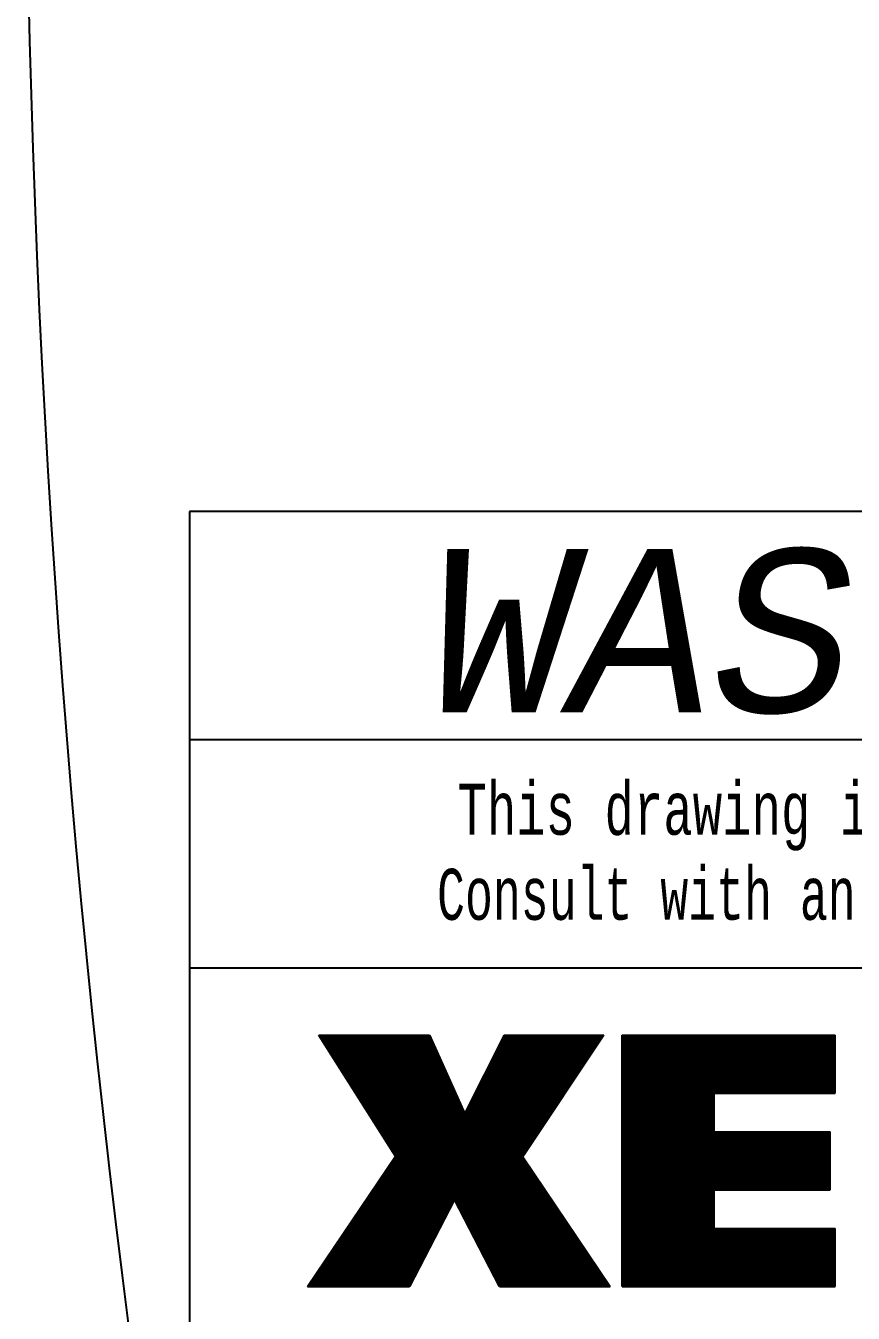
# Model space of a CAD drawing. Extents: x -13 to 356, y -85 to 125.
# Drawn here: x 13.869 to 16.907, y 3.164 to 7.893 of the extents above; entities that cross this region are included whole.
import ezdxf
from ezdxf.enums import TextEntityAlignment as Align

# ---------------------------------------------------------------- set-up
doc = ezdxf.new("R2010")
doc.units = 0
doc.header["$MEASUREMENT"] = 0
doc.layers.add('1', color=7, linetype='Continuous')
doc.layers.add('2', color=7, linetype='Continuous')
doc.styles.get("Standard").update_dxf_attribs({"font": 'monotxt.shx'})

# ---------------------------------------------------------------- blocks, each defined once
blk = doc.blocks.new('*X11')
at = {"layer": '1', "color": 1, "linetype": 'Continuous'}
for p, q in [((-0.6337, -0.0001), (-0.1055, 0.528)), ((-0.6321, 0.0043), (-0.1084, 0.528)), ((-0.6308, -0.0001), (-0.1027, 0.528)), ((-0.628, -0.0001), (-0.0999, 0.528)), ((-0.6263, 0.013), (-0.1112, 0.528)), ((-0.6252, -0.0001), (-0.097, 0.528)), ((-0.6223, -0.0001), (-0.0942, 0.528)), ((-0.6204, 0.0217), (-0.114, 0.528)), ((-0.6195, -0.0001), (-0.0914, 0.528)), ((-0.6167, -0.0001), (-0.0886, 0.528)), ((-0.6145, 0.0304), (-0.1168, 0.528)), ((-0.6139, -0.0001), (-0.0857, 0.528)), ((-0.611, -0.0001), (-0.0829, 0.528)), ((-0.6103, 0.5267), (-0.609, 0.528)), ((-0.6093, 0.5249), (-0.6062, 0.528)), ((-0.6086, 0.0391), (-0.1197, 0.528)), ((-0.6082, -0.0001), (-0.0801, 0.528)), ((-0.6082, 0.5232), (-0.6033, 0.528)), ((-0.6071, 0.5215), (-0.6005, 0.528)), ((-0.606, 0.5198), (-0.5977, 0.528)), ((-0.6054, -0.0001), (-0.0772, 0.528)), ((-0.6049, 0.518), (-0.5948, 0.528)), ((-0.6038, 0.5163), (-0.592, 0.528)), ((-0.6028, 0.0478), (-0.1225, 0.528)), ((-0.6027, 0.5146), (-0.5892, 0.528)), ((-0.6025, -0.0001), (-0.0744, 0.528)), ((-0.6016, 0.5128), (-0.5864, 0.528)), ((-0.6005, 0.5111), (-0.5835, 0.528)), ((-0.5997, -0.0001), (-0.0716, 0.528)), ((-0.5994, 0.5094), (-0.5807, 0.528)), ((-0.5983, 0.5076), (-0.5779, 0.528)), ((-0.5972, 0.5059), (-0.575, 0.528)), ((-0.5969, -0.0001), (-0.0688, 0.528)), ((-0.5969, 0.0565), (-0.1253, 0.528)), ((-0.5961, 0.5042), (-0.5722, 0.528)), ((-0.595, 0.5025), (-0.5694, 0.528)), ((-0.5941, -0.0001), (-0.0659, 0.528)), ((-0.5939, 0.5007), (-0.5666, 0.528)), ((-0.5928, 0.499), (-0.5637, 0.528)), ((-0.5917, 0.4973), (-0.5609, 0.528)), ((-0.5912, -0.0001), (-0.0631, 0.528)), ((-0.591, 0.0652), (-0.1282, 0.528)), ((-0.5906, 0.4955), (-0.5581, 0.528)), ((-0.5895, 0.4938), (-0.5552, 0.528)), ((-0.5884, -0.0001), (-0.0603, 0.528)), ((-0.5884, 0.4921), (-0.5524, 0.528)), ((-0.5873, 0.4903), (-0.5496, 0.528)), ((-0.5862, 0.4886), (-0.5468, 0.528)), ((-0.5856, -0.0001), (-0.0574, 0.528)), ((-0.5851, 0.0739), (-0.131, 0.528)), ((-0.5851, 0.4869), (-0.5439, 0.528)), ((-0.584, 0.4851), (-0.5411, 0.528)), ((-0.5829, 0.4834), (-0.5383, 0.528)), ((-0.5827, -0.0001), (-0.0546, 0.528)), ((-0.5818, 0.4817), (-0.5354, 0.528)), ((-0.5807, 0.48), (-0.5326, 0.528)), ((-0.5799, -0.0001), (-0.0518, 0.528)), ((-0.5796, 0.4782), (-0.5298, 0.528)), ((-0.5793, 0.0826), (-0.1338, 0.528)), ((-0.5785, 0.4765), (-0.527, 0.528)), ((-0.5774, 0.4748), (-0.5241, 0.528)), ((-0.5771, -0.0001), (-0.049, 0.528)), ((-0.5763, 0.473), (-0.5213, 0.528)), ((-0.5752, 0.4713), (-0.5185, 0.528)), ((-0.5743, -0.0001), (-0.0461, 0.528)), ((-0.5741, 0.4696), (-0.5156, 0.528)), ((-0.5734, 0.0913), (-0.1366, 0.528)), ((-0.573, 0.4678), (-0.5128, 0.528)), ((-0.5719, 0.4661), (-0.51, 0.528)), ((-0.5714, -0.0001), (-0.0433, 0.528)), ((-0.5708, 0.4644), (-0.5072, 0.528)), ((-0.5697, 0.4627), (-0.5043, 0.528)), ((-0.5686, -0.0001), (-0.0405, 0.528)), ((-0.5686, 0.4609), (-0.5015, 0.528)), ((-0.5675, 0.4592), (-0.4987, 0.528)), ((-0.5664, 0.4575), (-0.4958, 0.528)), ((-0.5658, -0.0001), (-0.0376, 0.528)), ((-0.5653, 0.4557), (-0.493, 0.528)), ((-0.5642, 0.454), (-0.4902, 0.528)), ((-0.5631, 0.4523), (-0.4874, 0.528)), ((-0.5629, -0.0001), (-0.0348, 0.528)), ((-0.562, 0.4505), (-0.4845, 0.528)), ((-0.5609, 0.4488), (-0.4817, 0.528)), ((-0.5601, -0.0001), (-0.032, 0.528)), ((-0.5598, 0.4471), (-0.4789, 0.528)), ((-0.5587, 0.4453), (-0.4761, 0.528)), ((-0.5576, 0.4436), (-0.4732, 0.528)), ((-0.5573, -0.0001), (-0.0292, 0.528)), ((-0.5565, 0.4419), (-0.4704, 0.528)), ((-0.5554, 0.4402), (-0.4676, 0.528)), ((-0.5545, -0.0001), (-0.0263, 0.528)), ((-0.5544, 0.4384), (-0.4647, 0.528)), ((-0.5533, 0.4367), (-0.4619, 0.528)), ((-0.5522, 0.435), (-0.4591, 0.528)), ((-0.5516, -0.0001), (-0.0235, 0.528)), ((-0.5511, 0.4332), (-0.4563, 0.528)), ((-0.55, 0.4315), (-0.4534, 0.528)), ((-0.5489, 0.4298), (-0.4506, 0.528)), ((-0.5488, -0.0001), (-0.0207, 0.528)), ((-0.5478, 0.428), (-0.4478, 0.528)), ((-0.5467, 0.4263), (-0.4449, 0.528)), ((-0.546, -0.0001), (-0.0178, 0.528)), ((-0.5456, 0.4246), (-0.4421, 0.528)), ((-0.5445, 0.4229), (-0.4393, 0.528)), ((-0.5434, 0.4211), (-0.4365, 0.528)), ((-0.5431, -0.0001), (-0.015, 0.528)), ((-0.5423, 0.4194), (-0.4336, 0.528)), ((-0.5412, 0.4177), (-0.4308, 0.528)), ((-0.5403, -0.0001), (-0.0158, 0.5244)), ((-0.5401, 0.4159), (-0.428, 0.528)), ((-0.539, 0.4142), (-0.4251, 0.528)), ((-0.5379, 0.4125), (-0.4223, 0.528)), ((-0.5375, -0.0001), (-0.0214, 0.516)), ((-0.5368, 0.4107), (-0.4195, 0.528)), ((-0.5357, 0.409), (-0.4167, 0.528)), ((-0.5346, 0.4073), (-0.4138, 0.528)), ((-0.5335, 0.4055), (-0.411, 0.528)), ((-0.5324, 0.4038), (-0.4082, 0.528)), ((-0.5313, 0.4021), (-0.4053, 0.528)), ((-0.5302, 0.4004), (-0.4025, 0.528)), ((-0.5291, 0.3986), (-0.3997, 0.528)), ((-0.528, 0.3969), (-0.3969, 0.528)), ((-0.5269, 0.3952), (-0.394, 0.528)), ((-0.5258, 0.3934), (-0.3912, 0.528)), ((-0.5247, 0.3917), (-0.3884, 0.528)), ((-0.5236, 0.39), (-0.3855, 0.528)), ((-0.5225, 0.3882), (-0.3827, 0.528)), ((-0.5214, 0.3865), (-0.3799, 0.528)), ((-0.5203, 0.3848), (-0.3784, 0.5267)), ((-0.5192, 0.3831), (-0.3775, 0.5247)), ((-0.5181, 0.3813), (-0.3766, 0.5228)), ((-0.517, 0.3796), (-0.3758, 0.5208)), ((-0.5159, 0.3779), (-0.3749, 0.5189)), ((-0.5148, 0.3761), (-0.374, 0.5169)), ((-0.5137, 0.3744), (-0.3732, 0.515)), ((-0.3049, 0.3626), (-0.1395, 0.528)), ((-0.302, 0.3683), (-0.1423, 0.528)), ((-0.2991, 0.374), (-0.1451, 0.528)), ((-0.2963, 0.3797), (-0.148, 0.528)), ((-0.2934, 0.3854), (-0.1508, 0.528)), ((-0.2906, 0.3911), (-0.1536, 0.528)), ((-0.2877, 0.3968), (-0.1564, 0.528)), ((-0.2849, 0.4024), (-0.1593, 0.528)), ((-0.282, 0.4081), (-0.1621, 0.528)), ((-0.2791, 0.4138), (-0.1649, 0.528)), ((-0.2763, 0.4195), (-0.1678, 0.528)), ((-0.2734, 0.4252), (-0.1706, 0.528)), ((-0.2706, 0.4309), (-0.1734, 0.528)), ((-0.2677, 0.4366), (-0.1762, 0.528)), ((-0.2649, 0.4422), (-0.1791, 0.528)), ((-0.262, 0.4479), (-0.1819, 0.528)), ((-0.2592, 0.4536), (-0.1847, 0.528)), ((-0.2563, 0.4593), (-0.1876, 0.528)), ((-0.2534, 0.465), (-0.1904, 0.528)), ((-0.2506, 0.4707), (-0.1932, 0.528)), ((-0.2477, 0.4764), (-0.196, 0.528)), ((-0.2449, 0.482), (-0.1989, 0.528)), ((-0.242, 0.4877), (-0.2017, 0.528)), ((-0.2392, 0.4934), (-0.2045, 0.528)), ((-0.2363, 0.4991), (-0.2074, 0.528)), ((-0.2334, 0.5048), (-0.2102, 0.528)), ((-0.2306, 0.5105), (-0.213, 0.528)), ((-0.2277, 0.5162), (-0.2158, 0.528)), ((-0.2249, 0.5218), (-0.2187, 0.528)), ((-0.222, 0.5275), (-0.2215, 0.528)), ((-0.5347, -0.0001), (-0.0269, 0.5076)), ((-0.5318, -0.0001), (-0.0325, 0.4992)), ((-0.529, -0.0001), (-0.0381, 0.4908)), ((-0.5126, 0.3727), (-0.3723, 0.513)), ((-0.5115, 0.3709), (-0.3714, 0.5111)), ((-0.5104, 0.3692), (-0.3705, 0.5091)), ((-0.5093, 0.3675), (-0.3697, 0.5072)), ((-0.5082, 0.3657), (-0.3688, 0.5052)), ((-0.5071, 0.364), (-0.3679, 0.5033)), ((-0.506, 0.3623), (-0.367, 0.5013)), ((-0.5049, 0.3606), (-0.3662, 0.4993)), ((-0.5038, 0.3588), (-0.3653, 0.4974)), ((-0.5027, 0.3571), (-0.3644, 0.4954)), ((-0.5016, 0.3554), (-0.3635, 0.4935)), ((-0.5006, 0.3536), (-0.3627, 0.4915)), ((-0.4995, 0.3519), (-0.3618, 0.4896)), ((-0.4984, 0.3502), (-0.3609, 0.4876)), ((-0.5262, -0.0001), (-0.0436, 0.4824)), ((-0.5233, -0.0001), (-0.0492, 0.474)), ((-0.5205, -0.0001), (-0.0548, 0.4657)), ((-0.4973, 0.3484), (-0.36, 0.4857)), ((-0.4962, 0.3467), (-0.3592, 0.4837)), ((-0.4951, 0.345), (-0.3583, 0.4818)), ((-0.494, 0.3433), (-0.3574, 0.4798)), ((-0.4929, 0.3415), (-0.3565, 0.4779)), ((-0.4918, 0.3398), (-0.3557, 0.4759)), ((-0.4907, 0.3381), (-0.3548, 0.4739)), ((-0.4896, 0.3363), (-0.3539, 0.472)), ((-0.4885, 0.3346), (-0.353, 0.47)), ((-0.4874, 0.3329), (-0.3522, 0.4681)), ((-0.4863, 0.3311), (-0.3513, 0.4661)), ((-0.4852, 0.3294), (-0.3504, 0.4642)), ((-0.4841, 0.3277), (-0.3495, 0.4622)), ((-0.483, 0.3259), (-0.3487, 0.4603)), ((-0.5177, -0.0001), (-0.0603, 0.4573)), ((-0.5149, -0.0001), (-0.0659, 0.4489)), ((-0.512, -0.0001), (-0.0715, 0.4405)), ((-0.4819, 0.3242), (-0.3478, 0.4583)), ((-0.4808, 0.3225), (-0.3469, 0.4564)), ((-0.4797, 0.3208), (-0.346, 0.4544)), ((-0.4786, 0.319), (-0.3452, 0.4525)), ((-0.4775, 0.3173), (-0.3443, 0.4505)), ((-0.4764, 0.3156), (-0.3434, 0.4485)), ((-0.4753, 0.3138), (-0.3425, 0.4466)), ((-0.4742, 0.3121), (-0.3417, 0.4446)), ((-0.4731, 0.3104), (-0.3408, 0.4427)), ((-0.472, 0.3086), (-0.3399, 0.4407)), ((-0.4709, 0.3069), (-0.339, 0.4388)), ((-0.4698, 0.3052), (-0.3382, 0.4368)), ((-0.4687, 0.3035), (-0.3373, 0.4349)), ((-0.4676, 0.3017), (-0.3364, 0.4329)), ((-0.4665, 0.3), (-0.3355, 0.431)), ((-0.4654, 0.2983), (-0.3347, 0.429)), ((-0.4643, 0.2965), (-0.3338, 0.4271)), ((-0.4632, 0.2948), (-0.3329, 0.4251)), ((-0.4621, 0.2931), (-0.332, 0.4232)), ((-0.461, 0.2913), (-0.3312, 0.4212)), ((-0.4599, 0.2896), (-0.3303, 0.4192)), ((-0.4588, 0.2879), (-0.3294, 0.4173)), ((-0.4577, 0.2861), (-0.3285, 0.4153)), ((-0.4566, 0.2844), (-0.3277, 0.4134)), ((-0.4555, 0.2827), (-0.3268, 0.4114)), ((-0.4544, 0.281), (-0.3259, 0.4095)), ((-0.4533, 0.2792), (-0.325, 0.4075)), ((-0.4522, 0.2775), (-0.3242, 0.4056)), ((-0.3266, 0.1825), (-0.077, 0.4321)), ((-0.3256, 0.1807), (-0.0826, 0.4237)), ((-0.3247, 0.1788), (-0.0882, 0.4153)), ((-0.3237, 0.1769), (-0.0937, 0.4069)), ((-0.5146, 0.1783), (-0.3128, 0.3802)), ((-0.5088, 0.187), (-0.3137, 0.3821)), ((-0.5029, 0.1957), (-0.3145, 0.3841)), ((-0.497, 0.2044), (-0.3154, 0.386)), ((-0.4911, 0.2131), (-0.3163, 0.388)), ((-0.4853, 0.2218), (-0.3172, 0.3899)), ((-0.4794, 0.2305), (-0.318, 0.3919)), ((-0.4735, 0.2392), (-0.3189, 0.3938)), ((-0.4677, 0.2479), (-0.3198, 0.3958)), ((-0.4618, 0.2566), (-0.3207, 0.3978)), ((-0.4559, 0.2653), (-0.3215, 0.3997)), ((-0.4511, 0.2758), (-0.3233, 0.4036)), ((-0.45, 0.274), (-0.3224, 0.4017)), ((-0.3227, 0.1751), (-0.0993, 0.3985)), ((-0.3218, 0.1732), (-0.1049, 0.3901)), ((-0.3208, 0.1713), (-0.1104, 0.3817)), ((-0.5675, 0.1), (-0.3049, 0.3626)), ((-0.5616, 0.1087), (-0.3058, 0.3645)), ((-0.5558, 0.1174), (-0.3067, 0.3665)), ((-0.5499, 0.1261), (-0.3075, 0.3684)), ((-0.544, 0.1348), (-0.3084, 0.3704)), ((-0.5381, 0.1435), (-0.3093, 0.3724)), ((-0.5323, 0.1522), (-0.3102, 0.3743)), ((-0.5264, 0.1609), (-0.311, 0.3763)), ((-0.5205, 0.1696), (-0.3119, 0.3782)), ((-0.3198, 0.1695), (-0.116, 0.3733)), ((-0.3189, 0.1676), (-0.1216, 0.3649)), ((-0.3179, 0.1658), (-0.1271, 0.3565)), ((-0.3169, 0.1639), (-0.1327, 0.3481)), ((-0.316, 0.162), (-0.1383, 0.3397)), ((-0.315, 0.1602), (-0.1438, 0.3313)), ((-0.314, 0.1583), (-0.1494, 0.323)), ((-0.3131, 0.1564), (-0.155, 0.3146)), ((-0.3121, 0.1546), (-0.1605, 0.3062)), ((-0.3111, 0.1527), (-0.1661, 0.2978)), ((-0.3102, 0.1509), (-0.1717, 0.2894)), ((-0.3092, 0.149), (-0.1772, 0.281)), ((-0.3082, 0.1471), (-0.1828, 0.2726)), ((-0.3073, 0.1453), (-0.1819, 0.2707)), ((-0.3063, 0.1434), (-0.1808, 0.269)), ((-0.3053, 0.1415), (-0.1796, 0.2673)), ((-0.3044, 0.1397), (-0.1785, 0.2656)), ((-0.3034, 0.1378), (-0.1773, 0.2639)), ((-0.3024, 0.136), (-0.1762, 0.2622)), ((-0.3015, 0.1341), (-0.1751, 0.2605)), ((-0.3005, 0.1322), (-0.1739, 0.2588)), ((-0.2995, 0.1304), (-0.1728, 0.2571)), ((-0.2986, 0.1285), (-0.1717, 0.2554)), ((-0.2976, 0.1266), (-0.1705, 0.2537)), ((-0.2967, 0.1248), (-0.1694, 0.2521)), ((-0.2957, 0.1229), (-0.1682, 0.2504)), ((-0.2947, 0.1211), (-0.1671, 0.2487)), ((-0.2938, 0.1192), (-0.166, 0.247)), ((-0.2928, 0.1173), (-0.1648, 0.2453)), ((-0.2918, 0.1155), (-0.1637, 0.2436)), ((-0.2909, 0.1136), (-0.1626, 0.2419)), ((-0.2899, 0.1117), (-0.1614, 0.2402)), ((-0.2889, 0.1099), (-0.1603, 0.2385)), ((-0.288, 0.108), (-0.1591, 0.2368)), ((-0.287, 0.1062), (-0.158, 0.2351)), ((-0.286, 0.1043), (-0.1569, 0.2335)), ((-0.2851, 0.1024), (-0.1557, 0.2318)), ((-0.2841, 0.1006), (-0.1546, 0.2301)), ((-0.2831, 0.0987), (-0.1535, 0.2284)), ((-0.2822, 0.0969), (-0.1523, 0.2267)), ((-0.2812, 0.095), (-0.1512, 0.225)), ((-0.2802, 0.0931), (-0.15, 0.2233)), ((-0.2793, 0.0913), (-0.1489, 0.2216)), ((-0.2783, 0.0894), (-0.1478, 0.2199)), ((-0.2773, 0.0875), (-0.1466, 0.2182)), ((-0.2764, 0.0857), (-0.1455, 0.2165)), ((-0.2754, 0.0838), (-0.1444, 0.2149)), ((-0.2744, 0.082), (-0.1432, 0.2132)), ((-0.2735, 0.0801), (-0.1421, 0.2115)), ((-0.2725, 0.0782), (-0.1409, 0.2098)), ((-0.2715, 0.0764), (-0.1398, 0.2081)), ((-0.2706, 0.0745), (-0.1387, 0.2064)), ((-0.2696, 0.0726), (-0.1375, 0.2047)), ((-0.2686, 0.0708), (-0.1364, 0.203)), ((-0.2677, 0.0689), (-0.1353, 0.2013)), ((-0.2667, 0.0671), (-0.1341, 0.1996)), ((-0.2657, 0.0652), (-0.133, 0.1979)), ((-0.2648, 0.0633), (-0.1318, 0.1962)), ((-0.2638, 0.0615), (-0.1307, 0.1946)), ((-0.2628, 0.0596), (-0.1296, 0.1929)), ((-0.2619, 0.0577), (-0.1284, 0.1912)), ((-0.2609, 0.0559), (-0.1273, 0.1895)), ((-0.5092, -0.0001), (-0.3271, 0.182)), ((-0.5064, -0.0001), (-0.3301, 0.1762)), ((-0.5035, -0.0001), (-0.3331, 0.1704)), ((-0.5007, -0.0001), (-0.3361, 0.1646)), ((-0.2599, 0.054), (-0.1262, 0.1878)), ((-0.259, 0.0522), (-0.125, 0.1861)), ((-0.258, 0.0503), (-0.1239, 0.1844)), ((-0.257, 0.0484), (-0.1227, 0.1827)), ((-0.2561, 0.0466), (-0.1216, 0.181)), ((-0.2551, 0.0447), (-0.1205, 0.1793)), ((-0.2541, 0.0428), (-0.1193, 0.1776)), ((-0.2532, 0.041), (-0.1182, 0.176)), ((-0.2522, 0.0391), (-0.1171, 0.1743)), ((-0.2512, 0.0373), (-0.1159, 0.1726)), ((-0.2503, 0.0354), (-0.1148, 0.1709)), ((-0.2493, 0.0335), (-0.1137, 0.1692)), ((-0.2483, 0.0317), (-0.1125, 0.1675)), ((-0.2474, 0.0298), (-0.1114, 0.1658)), ((-0.2464, 0.0279), (-0.1102, 0.1641)), ((-0.2454, 0.0261), (-0.1091, 0.1624)), ((-0.4979, -0.0001), (-0.339, 0.1588)), ((-0.4951, -0.0001), (-0.342, 0.153)), ((-0.4922, -0.0001), (-0.345, 0.1471)), ((-0.4894, -0.0001), (-0.348, 0.1413)), ((-0.4866, -0.0001), (-0.3509, 0.1355)), ((-0.2445, 0.0242), (-0.108, 0.1607)), ((-0.2435, 0.0224), (-0.1068, 0.159)), ((-0.2425, 0.0205), (-0.1057, 0.1574)), ((-0.2416, 0.0186), (-0.1046, 0.1557)), ((-0.2406, 0.0168), (-0.1034, 0.154)), ((-0.2396, 0.0149), (-0.1023, 0.1523)), ((-0.2387, 0.013), (-0.1011, 0.1506)), ((-0.2377, 0.0112), (-0.1, 0.1489)), ((-0.2368, 0.0093), (-0.0989, 0.1472)), ((-0.2358, 0.0075), (-0.0977, 0.1455)), ((-0.2348, 0.0056), (-0.0966, 0.1438)), ((-0.2339, 0.0037), (-0.0955, 0.1421)), ((-0.2329, 0.0019), (-0.0943, 0.1404)), ((-0.2319, 0), (-0.0932, 0.1388)), ((-0.2292, -0.0001), (-0.092, 0.1371)), ((-0.2264, -0.0001), (-0.0909, 0.1354)), ((-0.4837, -0.0001), (-0.3539, 0.1297)), ((-0.4809, -0.0001), (-0.3569, 0.1239)), ((-0.4781, -0.0001), (-0.3599, 0.1181)), ((-0.4753, -0.0001), (-0.3628, 0.1123)), ((-0.2235, -0.0001), (-0.0898, 0.1337)), ((-0.2207, -0.0001), (-0.0886, 0.132)), ((-0.2179, -0.0001), (-0.0875, 0.1303)), ((-0.215, -0.0001), (-0.0864, 0.1286)), ((-0.2122, -0.0001), (-0.0852, 0.1269)), ((-0.2094, -0.0001), (-0.0841, 0.1252)), ((-0.2066, -0.0001), (-0.0829, 0.1235)), ((-0.2037, -0.0001), (-0.0818, 0.1218)), ((-0.2009, -0.0001), (-0.0807, 0.1202)), ((-0.1981, -0.0001), (-0.0795, 0.1185)), ((-0.1952, -0.0001), (-0.0784, 0.1168)), ((-0.1924, -0.0001), (-0.0773, 0.1151)), ((-0.1896, -0.0001), (-0.0761, 0.1134)), ((-0.1868, -0.0001), (-0.075, 0.1117)), ((-0.1839, -0.0001), (-0.0738, 0.11)), ((-0.1811, -0.0001), (-0.0727, 0.1083)), ((-0.4724, -0.0001), (-0.3658, 0.1065)), ((-0.4696, -0.0001), (-0.3688, 0.1007)), ((-0.4668, -0.0001), (-0.3718, 0.0949)), ((-0.4639, -0.0001), (-0.3748, 0.0891)), ((-0.4611, -0.0001), (-0.3777, 0.0833)), ((-0.1783, -0.0001), (-0.0716, 0.1066)), ((-0.1754, -0.0001), (-0.0704, 0.1049)), ((-0.1726, -0.0001), (-0.0693, 0.1032)), ((-0.1698, -0.0001), (-0.0682, 0.1015)), ((-0.167, -0.0001), (-0.067, 0.0999)), ((-0.1641, -0.0001), (-0.0659, 0.0982)), ((-0.1613, -0.0001), (-0.0647, 0.0965)), ((-0.1585, -0.0001), (-0.0636, 0.0948)), ((-0.1556, -0.0001), (-0.0625, 0.0931)), ((-0.1528, -0.0001), (-0.0613, 0.0914)), ((-0.15, -0.0001), (-0.0602, 0.0897)), ((-0.1472, -0.0001), (-0.0591, 0.088)), ((-0.1443, -0.0001), (-0.0579, 0.0863)), ((-0.1415, -0.0001), (-0.0568, 0.0846)), ((-0.1387, -0.0001), (-0.0556, 0.0829)), ((-0.1358, -0.0001), (-0.0545, 0.0813)), ((-0.4583, -0.0001), (-0.3807, 0.0775)), ((-0.4555, -0.0001), (-0.3837, 0.0717)), ((-0.4526, -0.0001), (-0.3867, 0.0659)), ((-0.4498, -0.0001), (-0.3896, 0.0601)), ((-0.447, -0.0001), (-0.3926, 0.0543)), ((-0.133, -0.0001), (-0.0534, 0.0796)), ((-0.1302, -0.0001), (-0.0522, 0.0779)), ((-0.1274, -0.0001), (-0.0511, 0.0762)), ((-0.1245, -0.0001), (-0.05, 0.0745)), ((-0.1217, -0.0001), (-0.0488, 0.0728)), ((-0.1189, -0.0001), (-0.0477, 0.0711)), ((-0.116, -0.0001), (-0.0465, 0.0694)), ((-0.1132, -0.0001), (-0.0454, 0.0677)), ((-0.1104, -0.0001), (-0.0443, 0.066)), ((-0.1076, -0.0001), (-0.0431, 0.0643)), ((-0.1047, -0.0001), (-0.042, 0.0627)), ((-0.1019, -0.0001), (-0.0409, 0.061)), ((-0.0991, -0.0001), (-0.0397, 0.0593)), ((-0.0963, -0.0001), (-0.0386, 0.0576)), ((-0.0934, -0.0001), (-0.0374, 0.0559)), ((-0.0906, -0.0001), (-0.0363, 0.0542)), ((-0.4441, -0.0001), (-0.3956, 0.0485)), ((-0.4413, -0.0001), (-0.3986, 0.0427)), ((-0.4385, -0.0001), (-0.4015, 0.0369)), ((-0.4357, -0.0001), (-0.4045, 0.0311)), ((-0.0878, -0.0001), (-0.0352, 0.0525)), ((-0.0849, -0.0001), (-0.034, 0.0508)), ((-0.0821, -0.0001), (-0.0329, 0.0491)), ((-0.0793, -0.0001), (-0.0318, 0.0474)), ((-0.0765, -0.0001), (-0.0306, 0.0457)), ((-0.0736, -0.0001), (-0.0295, 0.0441)), ((-0.0708, -0.0001), (-0.0283, 0.0424)), ((-0.068, -0.0001), (-0.0272, 0.0407)), ((-0.0651, -0.0001), (-0.0261, 0.039)), ((-0.0623, -0.0001), (-0.0249, 0.0373)), ((-0.0595, -0.0001), (-0.0238, 0.0356)), ((-0.0567, -0.0001), (-0.0227, 0.0339)), ((-0.0538, -0.0001), (-0.0215, 0.0322)), ((-0.051, -0.0001), (-0.0204, 0.0305)), ((-0.0482, -0.0001), (-0.0193, 0.0288)), ((-0.0453, -0.0001), (-0.0181, 0.0271)), ((-0.4328, -0.0001), (-0.4075, 0.0253)), ((-0.43, -0.0001), (-0.4105, 0.0195)), ((-0.4272, -0.0001), (-0.4134, 0.0137)), ((-0.4243, -0.0001), (-0.4164, 0.0079)), ((-0.4215, -0.0001), (-0.4194, 0.0021)), ((-0.0425, -0.0001), (-0.017, 0.0255)), ((-0.0397, -0.0001), (-0.0158, 0.0238)), ((-0.0369, -0.0001), (-0.0147, 0.0221)), ((-0.034, -0.0001), (-0.0136, 0.0204)), ((-0.0312, -0.0001), (-0.0124, 0.0187)), ((-0.0284, -0.0001), (-0.0113, 0.017)), ((-0.0255, -0.0001), (-0.0102, 0.0153)), ((-0.0227, -0.0001), (-0.009, 0.0136)), ((-0.0199, -0.0001), (-0.0079, 0.0119)), ((-0.0171, -0.0001), (-0.0067, 0.0102)), ((-0.0142, -0.0001), (-0.0056, 0.0085)), ((-0.0114, -0.0001), (-0.0045, 0.0068)), ((-0.0086, -0.0001), (-0.0033, 0.0052)), ((-0.0057, -0.0001), (-0.0022, 0.0035)), ((-0.0029, -0.0001), (-0.0011, 0.0018)), ((-0.0001, -0.0001), (0.0001, 0.0001))]:
    blk.add_line(p, q, dxfattribs=at)
blk = doc.blocks.new('*X12')
at = {"layer": '1', "color": 1, "linetype": 'Continuous'}
for p, q in [((-0.4462, 0.2128), (-0.1316, 0.5274)), ((-0.4462, 0.2157), (-0.1344, 0.5274)), ((-0.4462, 0.2185), (-0.1373, 0.5274)), ((-0.4462, 0.2213), (-0.1401, 0.5274)), ((-0.4462, 0.2242), (-0.1429, 0.5274)), ((-0.4462, 0.227), (-0.1457, 0.5274)), ((-0.4462, 0.2298), (-0.1486, 0.5274)), ((-0.4462, 0.2326), (-0.1514, 0.5274)), ((-0.4462, 0.2355), (-0.1542, 0.5274)), ((-0.4462, 0.2383), (-0.1571, 0.5274)), ((-0.4462, 0.2411), (-0.1599, 0.5274)), ((-0.4462, 0.244), (-0.1627, 0.5274)), ((-0.4462, 0.2468), (-0.1655, 0.5274)), ((-0.4462, 0.2496), (-0.1684, 0.5274)), ((-0.4462, 0.2524), (-0.1712, 0.5274)), ((-0.4462, 0.2553), (-0.174, 0.5274)), ((-0.4462, 0.2581), (-0.1769, 0.5274)), ((-0.4462, 0.2609), (-0.1797, 0.5274)), ((-0.4462, 0.2638), (-0.1825, 0.5274)), ((-0.4462, 0.2666), (-0.1853, 0.5274)), ((-0.4462, 0.2694), (-0.1882, 0.5274)), ((-0.4462, 0.2722), (-0.191, 0.5274)), ((-0.4462, 0.2751), (-0.1938, 0.5274)), ((-0.4462, 0.2779), (-0.1967, 0.5274)), ((-0.4462, 0.2807), (-0.1995, 0.5274)), ((-0.4462, 0.2836), (-0.2023, 0.5274)), ((-0.4462, 0.2864), (-0.2051, 0.5274)), ((-0.4462, 0.2892), (-0.208, 0.5274)), ((-0.4462, 0.292), (-0.2108, 0.5274)), ((-0.4462, 0.2949), (-0.2136, 0.5274)), ((-0.4462, 0.2977), (-0.2165, 0.5274)), ((-0.4462, 0.3005), (-0.2193, 0.5274)), ((-0.4462, 0.3034), (-0.2221, 0.5274)), ((-0.4462, 0.3062), (-0.2249, 0.5274)), ((-0.4462, 0.309), (-0.2278, 0.5274)), ((-0.4462, 0.3118), (-0.2306, 0.5274)), ((-0.4462, 0.3147), (-0.2334, 0.5274)), ((-0.4462, 0.3175), (-0.2362, 0.5274)), ((-0.4462, 0.3203), (-0.2391, 0.5274)), ((-0.4462, 0.3232), (-0.2419, 0.5274)), ((-0.4462, 0.326), (-0.2447, 0.5274)), ((-0.4462, 0.3288), (-0.2476, 0.5274)), ((-0.4462, 0.3316), (-0.2504, 0.5274)), ((-0.4462, 0.3345), (-0.2532, 0.5274)), ((-0.4462, 0.3373), (-0.256, 0.5274)), ((-0.4462, 0.3401), (-0.2589, 0.5274)), ((-0.4462, 0.343), (-0.2617, 0.5274)), ((-0.4462, 0.3458), (-0.2645, 0.5274)), ((-0.4462, 0.3486), (-0.2674, 0.5274)), ((-0.4462, 0.3514), (-0.2702, 0.5274)), ((-0.4462, 0.3543), (-0.273, 0.5274)), ((-0.4462, 0.3571), (-0.2758, 0.5274)), ((-0.4462, 0.3599), (-0.2787, 0.5274)), ((-0.4462, 0.3628), (-0.2815, 0.5274)), ((-0.4462, 0.3656), (-0.2843, 0.5274)), ((-0.4462, 0.3684), (-0.2872, 0.5274)), ((-0.4462, 0.3712), (-0.29, 0.5274)), ((-0.4462, 0.3741), (-0.2928, 0.5274)), ((-0.4462, 0.3769), (-0.2956, 0.5274)), ((-0.4462, 0.3797), (-0.2985, 0.5274)), ((-0.4462, 0.3826), (-0.3013, 0.5274)), ((-0.4462, 0.3854), (-0.3041, 0.5274)), ((-0.4462, 0.3882), (-0.307, 0.5274)), ((-0.4462, 0.391), (-0.3098, 0.5274)), ((-0.4462, 0.3939), (-0.3126, 0.5274)), ((-0.4462, 0.3967), (-0.3154, 0.5274)), ((-0.4462, 0.3995), (-0.3183, 0.5274)), ((-0.4462, 0.4024), (-0.3211, 0.5274)), ((-0.4462, 0.4052), (-0.3239, 0.5274)), ((-0.4462, 0.408), (-0.3268, 0.5274)), ((-0.4462, 0.4108), (-0.3296, 0.5274)), ((-0.4462, 0.4137), (-0.3324, 0.5274)), ((-0.4462, 0.4165), (-0.3352, 0.5274)), ((-0.4462, 0.4193), (-0.3381, 0.5274)), ((-0.4462, 0.4222), (-0.3409, 0.5274)), ((-0.4462, 0.425), (-0.3437, 0.5274)), ((-0.4462, 0.4278), (-0.3466, 0.5274)), ((-0.4462, 0.4306), (-0.3494, 0.5274)), ((-0.4462, 0.4335), (-0.3522, 0.5274)), ((-0.4462, 0.4363), (-0.355, 0.5274)), ((-0.4462, 0.4391), (-0.3579, 0.5274)), ((-0.4462, 0.4419), (-0.3607, 0.5274)), ((-0.4462, 0.4448), (-0.3635, 0.5274)), ((-0.4462, 0.4476), (-0.3664, 0.5274)), ((-0.4462, 0.4504), (-0.3692, 0.5274)), ((-0.4462, 0.4533), (-0.372, 0.5274)), ((-0.4462, 0.4561), (-0.3748, 0.5274)), ((-0.4462, 0.4589), (-0.3777, 0.5274)), ((-0.4462, 0.4617), (-0.3805, 0.5274)), ((-0.4462, 0.4646), (-0.3833, 0.5274)), ((-0.4462, 0.4674), (-0.3862, 0.5274)), ((-0.4462, 0.4702), (-0.389, 0.5274)), ((-0.4462, 0.4731), (-0.3918, 0.5274)), ((-0.4462, 0.4759), (-0.3946, 0.5274)), ((-0.4462, 0.4787), (-0.3975, 0.5274)), ((-0.4462, 0.4815), (-0.4003, 0.5274)), ((-0.4462, 0.4844), (-0.4031, 0.5274)), ((-0.4462, 0.4872), (-0.406, 0.5274)), ((-0.4462, 0.49), (-0.4088, 0.5274)), ((-0.4462, 0.4929), (-0.4116, 0.5274)), ((-0.4462, 0.4957), (-0.4144, 0.5274)), ((-0.4462, 0.4985), (-0.4173, 0.5274)), ((-0.4462, 0.5013), (-0.4201, 0.5274)), ((-0.4462, 0.5042), (-0.4229, 0.5274)), ((-0.4462, 0.507), (-0.4258, 0.5274)), ((-0.4462, 0.5098), (-0.4286, 0.5274)), ((-0.4462, 0.5127), (-0.4314, 0.5274)), ((-0.4462, 0.5155), (-0.4342, 0.5274)), ((-0.4462, 0.5183), (-0.4371, 0.5274)), ((-0.4462, 0.5211), (-0.4399, 0.5274)), ((-0.4462, 0.524), (-0.4427, 0.5274)), ((-0.4462, 0.5268), (-0.4456, 0.5274)), ((-0.2506, 0.4056), (-0.1288, 0.5274)), ((-0.2478, 0.4056), (-0.1259, 0.5274)), ((-0.245, 0.4056), (-0.1231, 0.5274)), ((-0.2422, 0.4056), (-0.1203, 0.5274)), ((-0.2393, 0.4056), (-0.1175, 0.5274)), ((-0.2365, 0.4056), (-0.1146, 0.5274)), ((-0.2337, 0.4056), (-0.1118, 0.5274)), ((-0.2308, 0.4056), (-0.109, 0.5274)), ((-0.228, 0.4056), (-0.1061, 0.5274)), ((-0.2252, 0.4056), (-0.1033, 0.5274)), ((-0.2224, 0.4056), (-0.1005, 0.5274)), ((-0.2195, 0.4056), (-0.0977, 0.5274)), ((-0.2167, 0.4056), (-0.0948, 0.5274)), ((-0.2139, 0.4056), (-0.092, 0.5274)), ((-0.211, 0.4056), (-0.0892, 0.5274)), ((-0.2082, 0.4056), (-0.0863, 0.5274)), ((-0.2054, 0.4056), (-0.0835, 0.5274)), ((-0.2026, 0.4056), (-0.0807, 0.5274)), ((-0.1997, 0.4056), (-0.0779, 0.5274)), ((-0.1969, 0.4056), (-0.075, 0.5274)), ((-0.1941, 0.4056), (-0.0722, 0.5274)), ((-0.1912, 0.4056), (-0.0694, 0.5274)), ((-0.1884, 0.4056), (-0.0665, 0.5274)), ((-0.1856, 0.4056), (-0.0637, 0.5274)), ((-0.1828, 0.4056), (-0.0609, 0.5274)), ((-0.1799, 0.4056), (-0.0581, 0.5274)), ((-0.1771, 0.4056), (-0.0552, 0.5274)), ((-0.1743, 0.4056), (-0.0524, 0.5274)), ((-0.1714, 0.4056), (-0.0496, 0.5274)), ((-0.1686, 0.4056), (-0.0467, 0.5274)), ((-0.1658, 0.4056), (-0.0439, 0.5274)), ((-0.163, 0.4056), (-0.0411, 0.5274)), ((-0.1601, 0.4056), (-0.0383, 0.5274)), ((-0.1573, 0.4056), (-0.0354, 0.5274)), ((-0.1545, 0.4056), (-0.0326, 0.5274)), ((-0.1516, 0.4056), (-0.0298, 0.5274)), ((-0.1488, 0.4056), (-0.0269, 0.5274)), ((-0.146, 0.4056), (-0.0241, 0.5274)), ((-0.1432, 0.4056), (-0.0213, 0.5274)), ((-0.1403, 0.4056), (-0.0185, 0.5274)), ((-0.1375, 0.4056), (-0.0156, 0.5274)), ((-0.1347, 0.4056), (-0.0128, 0.5274)), ((-0.1319, 0.4056), (-0.01, 0.5274)), ((-0.129, 0.4056), (-0.0071, 0.5274)), ((-0.1262, 0.4056), (-0.0043, 0.5274)), ((-0.1234, 0.4056), (-0.0015, 0.5274)), ((-0.1205, 0.4056), (0.0007, 0.5268)), ((-0.1177, 0.4056), (0.0007, 0.524)), ((-0.1149, 0.4056), (0.0007, 0.5211)), ((-0.1121, 0.4056), (0.0007, 0.5183)), ((-0.1092, 0.4056), (0.0007, 0.5155)), ((-0.1064, 0.4056), (0.0007, 0.5126)), ((-0.1036, 0.4056), (0.0007, 0.5098)), ((-0.1007, 0.4056), (0.0007, 0.507)), ((-0.0979, 0.4056), (0.0007, 0.5042)), ((-0.0951, 0.4056), (0.0007, 0.5013)), ((-0.0923, 0.4056), (0.0007, 0.4985)), ((-0.0894, 0.4056), (0.0007, 0.4957)), ((-0.0866, 0.4056), (0.0007, 0.4928)), ((-0.0838, 0.4056), (0.0007, 0.49)), ((-0.0809, 0.4056), (0.0007, 0.4872)), ((-0.0781, 0.4056), (0.0007, 0.4844)), ((-0.0753, 0.4056), (0.0007, 0.4815)), ((-0.0725, 0.4056), (0.0007, 0.4787)), ((-0.0696, 0.4056), (0.0007, 0.4759)), ((-0.0668, 0.4056), (0.0007, 0.473)), ((-0.064, 0.4056), (0.0007, 0.4702)), ((-0.0611, 0.4056), (0.0007, 0.4674)), ((-0.0583, 0.4056), (0.0007, 0.4646)), ((-0.0555, 0.4056), (0.0007, 0.4617)), ((-0.0527, 0.4056), (0.0007, 0.4589)), ((-0.0498, 0.4056), (0.0007, 0.4561)), ((-0.047, 0.4056), (0.0007, 0.4532)), ((-0.0442, 0.4056), (0.0007, 0.4504)), ((-0.0413, 0.4056), (0.0007, 0.4476)), ((-0.0385, 0.4056), (0.0007, 0.4448)), ((-0.0357, 0.4056), (0.0007, 0.4419)), ((-0.0329, 0.4056), (0.0007, 0.4391)), ((-0.03, 0.4056), (0.0007, 0.4363)), ((-0.0272, 0.4056), (0.0007, 0.4334)), ((-0.0244, 0.4056), (0.0007, 0.4306)), ((-0.0215, 0.4056), (0.0007, 0.4278)), ((-0.0187, 0.4056), (0.0007, 0.425)), ((-0.0159, 0.4056), (0.0007, 0.4221)), ((-0.0131, 0.4056), (0.0007, 0.4193)), ((-0.0102, 0.4056), (0.0007, 0.4165)), ((-0.0074, 0.4056), (0.0007, 0.4136)), ((-0.0046, 0.4056), (0.0007, 0.4108)), ((-0.0017, 0.4056), (0.0007, 0.408)), ((-0.4462, 0.21), (-0.2532, 0.403)), ((-0.4462, 0.2072), (-0.2532, 0.4002)), ((-0.4462, 0.2044), (-0.2532, 0.3973)), ((-0.4462, 0.2015), (-0.2532, 0.3945)), ((-0.4462, 0.1987), (-0.2532, 0.3917)), ((-0.4462, 0.1959), (-0.2532, 0.3888)), ((-0.4462, 0.193), (-0.2532, 0.386)), ((-0.4462, 0.1902), (-0.2532, 0.3832)), ((-0.4462, 0.1874), (-0.2532, 0.3804)), ((-0.4462, 0.1846), (-0.2532, 0.3775)), ((-0.4462, 0.1817), (-0.2532, 0.3747)), ((-0.4462, 0.1789), (-0.2532, 0.3719)), ((-0.4462, 0.1761), (-0.2532, 0.369)), ((-0.4462, 0.1732), (-0.2532, 0.3662)), ((-0.4462, 0.1704), (-0.2532, 0.3634)), ((-0.4462, 0.1676), (-0.2532, 0.3606)), ((-0.4462, 0.1648), (-0.2532, 0.3577)), ((-0.4462, 0.1619), (-0.2532, 0.3549)), ((-0.4462, 0.1591), (-0.2532, 0.3521)), ((-0.4462, 0.1563), (-0.2532, 0.3492)), ((-0.4462, 0.1535), (-0.2532, 0.3464)), ((-0.4462, 0.1506), (-0.2532, 0.3436)), ((-0.4462, 0.1478), (-0.2532, 0.3408)), ((-0.4462, 0.145), (-0.2532, 0.3379)), ((-0.4462, 0.1421), (-0.2532, 0.3351)), ((-0.4462, 0.1393), (-0.2532, 0.3323)), ((-0.4462, 0.1365), (-0.2532, 0.3294)), ((-0.4462, 0.1337), (-0.2532, 0.3266)), ((-0.4462, 0.012), (-0.1339, 0.3243)), ((-0.4462, 0.0149), (-0.1367, 0.3243)), ((-0.4462, 0.0177), (-0.1396, 0.3243)), ((-0.4462, 0.0205), (-0.1424, 0.3243)), ((-0.4462, 0.0233), (-0.1452, 0.3243)), ((-0.4462, 0.0262), (-0.148, 0.3243)), ((-0.4462, 0.029), (-0.1509, 0.3243)), ((-0.4462, 0.0318), (-0.1537, 0.3243)), ((-0.4462, 0.0347), (-0.1565, 0.3243)), ((-0.4462, 0.0375), (-0.1594, 0.3243)), ((-0.4462, 0.0403), (-0.1622, 0.3243)), ((-0.4462, 0.0431), (-0.165, 0.3243)), ((-0.4462, 0.046), (-0.1678, 0.3243)), ((-0.4462, 0.0488), (-0.1707, 0.3243)), ((-0.4462, 0.0516), (-0.1735, 0.3243)), ((-0.4462, 0.0545), (-0.1763, 0.3243)), ((-0.4462, 0.0573), (-0.1792, 0.3243)), ((-0.4462, 0.0601), (-0.182, 0.3243)), ((-0.4462, 0.0629), (-0.1848, 0.3243)), ((-0.4462, 0.0658), (-0.1876, 0.3243)), ((-0.4462, 0.0686), (-0.1905, 0.3243)), ((-0.4462, 0.0714), (-0.1933, 0.3243)), ((-0.4462, 0.0743), (-0.1961, 0.3243)), ((-0.4462, 0.0771), (-0.199, 0.3243)), ((-0.4462, 0.0799), (-0.2018, 0.3243)), ((-0.4462, 0.0827), (-0.2046, 0.3243)), ((-0.4462, 0.0856), (-0.2074, 0.3243)), ((-0.4462, 0.0884), (-0.2103, 0.3243)), ((-0.4462, 0.0912), (-0.2131, 0.3243)), ((-0.4462, 0.0941), (-0.2159, 0.3243)), ((-0.4462, 0.0969), (-0.2188, 0.3243)), ((-0.4462, 0.0997), (-0.2216, 0.3243)), ((-0.4462, 0.1025), (-0.2244, 0.3243)), ((-0.4462, 0.1054), (-0.2272, 0.3243)), ((-0.4462, 0.1082), (-0.2301, 0.3243)), ((-0.4462, 0.111), (-0.2329, 0.3243)), ((-0.4462, 0.1139), (-0.2357, 0.3243)), ((-0.4462, 0.1167), (-0.2386, 0.3243)), ((-0.4462, 0.1195), (-0.2414, 0.3243)), ((-0.4462, 0.1223), (-0.2442, 0.3243)), ((-0.4462, 0.1252), (-0.247, 0.3243)), ((-0.4462, 0.128), (-0.2499, 0.3243)), ((-0.4462, 0.1308), (-0.2527, 0.3243)), ((-0.253, 0.2024), (-0.1311, 0.3243)), ((-0.2501, 0.2024), (-0.1282, 0.3243)), ((-0.2473, 0.2024), (-0.1254, 0.3243)), ((-0.2445, 0.2024), (-0.1226, 0.3243)), ((-0.2416, 0.2024), (-0.1198, 0.3243)), ((-0.2388, 0.2024), (-0.1169, 0.3243)), ((-0.236, 0.2024), (-0.1141, 0.3243)), ((-0.2332, 0.2024), (-0.1113, 0.3243)), ((-0.2303, 0.2024), (-0.1084, 0.3243)), ((-0.2275, 0.2024), (-0.1056, 0.3243)), ((-0.2247, 0.2024), (-0.1028, 0.3243)), ((-0.2218, 0.2024), (-0.1, 0.3243)), ((-0.219, 0.2024), (-0.0971, 0.3243)), ((-0.2162, 0.2024), (-0.0943, 0.3243)), ((-0.2134, 0.2024), (-0.0915, 0.3243)), ((-0.2105, 0.2024), (-0.0886, 0.3243)), ((-0.2077, 0.2024), (-0.0858, 0.3243)), ((-0.2049, 0.2024), (-0.083, 0.3243)), ((-0.202, 0.2024), (-0.0802, 0.3243)), ((-0.1992, 0.2024), (-0.0773, 0.3243)), ((-0.1964, 0.2024), (-0.0745, 0.3243)), ((-0.1936, 0.2024), (-0.0717, 0.3243)), ((-0.1907, 0.2024), (-0.0689, 0.3243)), ((-0.1879, 0.2024), (-0.066, 0.3243)), ((-0.1851, 0.2024), (-0.0632, 0.3243)), ((-0.1822, 0.2024), (-0.0604, 0.3243)), ((-0.1794, 0.2024), (-0.0575, 0.3243)), ((-0.1766, 0.2024), (-0.0547, 0.3243)), ((-0.1738, 0.2024), (-0.0519, 0.3243)), ((-0.1709, 0.2024), (-0.0491, 0.3243)), ((-0.1681, 0.2024), (-0.0462, 0.3243)), ((-0.1653, 0.2024), (-0.0434, 0.3243)), ((-0.1624, 0.2024), (-0.0406, 0.3243)), ((-0.1596, 0.2024), (-0.0377, 0.3243)), ((-0.1568, 0.2024), (-0.0349, 0.3243)), ((-0.154, 0.2024), (-0.0321, 0.3243)), ((-0.1511, 0.2024), (-0.0293, 0.3243)), ((-0.1483, 0.2024), (-0.0264, 0.3243)), ((-0.1455, 0.2024), (-0.0236, 0.3243)), ((-0.1426, 0.2024), (-0.0208, 0.3243)), ((-0.1398, 0.2024), (-0.0179, 0.3243)), ((-0.137, 0.2024), (-0.0151, 0.3243)), ((-0.1342, 0.2024), (-0.0123, 0.3243)), ((-0.1313, 0.2024), (-0.0095, 0.3243)), ((-0.1285, 0.2024), (-0.0095, 0.3215)), ((-0.1257, 0.2024), (-0.0095, 0.3186)), ((-0.1228, 0.2024), (-0.0095, 0.3158)), ((-0.12, 0.2024), (-0.0095, 0.313)), ((-0.1172, 0.2024), (-0.0095, 0.3102)), ((-0.1144, 0.2024), (-0.0095, 0.3073)), ((-0.1115, 0.2024), (-0.0095, 0.3045)), ((-0.1087, 0.2024), (-0.0095, 0.3017)), ((-0.1059, 0.2024), (-0.0095, 0.2988)), ((-0.103, 0.2024), (-0.0095, 0.296)), ((-0.1002, 0.2024), (-0.0095, 0.2932)), ((-0.0974, 0.2024), (-0.0095, 0.2904)), ((-0.0946, 0.2024), (-0.0095, 0.2875)), ((-0.0917, 0.2024), (-0.0095, 0.2847)), ((-0.0889, 0.2024), (-0.0095, 0.2819)), ((-0.0861, 0.2024), (-0.0095, 0.279)), ((-0.0832, 0.2024), (-0.0095, 0.2762)), ((-0.0804, 0.2024), (-0.0095, 0.2734)), ((-0.0776, 0.2024), (-0.0095, 0.2706)), ((-0.0748, 0.2024), (-0.0095, 0.2677)), ((-0.0719, 0.2024), (-0.0095, 0.2649)), ((-0.0691, 0.2024), (-0.0095, 0.2621)), ((-0.0663, 0.2024), (-0.0095, 0.2592)), ((-0.0634, 0.2024), (-0.0095, 0.2564)), ((-0.0606, 0.2024), (-0.0095, 0.2536)), ((-0.0578, 0.2024), (-0.0095, 0.2508)), ((-0.055, 0.2024), (-0.0095, 0.2479)), ((-0.0521, 0.2024), (-0.0095, 0.2451)), ((-0.0493, 0.2024), (-0.0095, 0.2423)), ((-0.0465, 0.2024), (-0.0095, 0.2394)), ((-0.0436, 0.2024), (-0.0095, 0.2366)), ((-0.0408, 0.2024), (-0.0095, 0.2338)), ((-0.038, 0.2024), (-0.0095, 0.231)), ((-0.0352, 0.2024), (-0.0095, 0.2281)), ((-0.0323, 0.2024), (-0.0095, 0.2253)), ((-0.0295, 0.2024), (-0.0095, 0.2225)), ((-0.0267, 0.2024), (-0.0095, 0.2196)), ((-0.0238, 0.2024), (-0.0095, 0.2168)), ((-0.4462, 0.0092), (-0.2532, 0.2022)), ((-0.4462, 0.0064), (-0.2532, 0.1993)), ((-0.4462, 0.0035), (-0.2532, 0.1965)), ((-0.4462, 0.0007), (-0.2532, 0.1937)), ((-0.4448, -0.0007), (-0.2532, 0.1909)), ((-0.021, 0.2024), (-0.0095, 0.214)), ((-0.0182, 0.2024), (-0.0095, 0.2112)), ((-0.0154, 0.2024), (-0.0095, 0.2083)), ((-0.0125, 0.2024), (-0.0095, 0.2055)), ((-0.0097, 0.2024), (-0.0095, 0.2027)), ((-0.4419, -0.0007), (-0.2532, 0.188)), ((-0.4391, -0.0007), (-0.2532, 0.1852)), ((-0.4363, -0.0007), (-0.2532, 0.1824)), ((-0.4334, -0.0007), (-0.2532, 0.1795)), ((-0.4306, -0.0007), (-0.2532, 0.1767)), ((-0.4278, -0.0007), (-0.2532, 0.1739)), ((-0.425, -0.0007), (-0.2532, 0.1711)), ((-0.4221, -0.0007), (-0.2532, 0.1682)), ((-0.4193, -0.0007), (-0.2532, 0.1654)), ((-0.4165, -0.0007), (-0.2532, 0.1626)), ((-0.4136, -0.0007), (-0.2532, 0.1597)), ((-0.4108, -0.0007), (-0.2532, 0.1569)), ((-0.408, -0.0007), (-0.2532, 0.1541)), ((-0.4052, -0.0007), (-0.2532, 0.1513)), ((-0.4023, -0.0007), (-0.2532, 0.1484)), ((-0.3995, -0.0007), (-0.2532, 0.1456)), ((-0.3967, -0.0007), (-0.2532, 0.1428)), ((-0.3939, -0.0007), (-0.2532, 0.1399)), ((-0.391, -0.0007), (-0.2532, 0.1371)), ((-0.3882, -0.0007), (-0.2532, 0.1343)), ((-0.3854, -0.0007), (-0.2532, 0.1315)), ((-0.3825, -0.0007), (-0.2532, 0.1286)), ((-0.3797, -0.0007), (-0.2532, 0.1258)), ((-0.3769, -0.0007), (-0.2532, 0.123)), ((-0.3741, -0.0007), (-0.2522, 0.1212)), ((-0.3712, -0.0007), (-0.2493, 0.1212)), ((-0.3684, -0.0007), (-0.2465, 0.1212)), ((-0.3656, -0.0007), (-0.2437, 0.1212)), ((-0.3627, -0.0007), (-0.2409, 0.1212)), ((-0.3599, -0.0007), (-0.238, 0.1212)), ((-0.3571, -0.0007), (-0.2352, 0.1212)), ((-0.3543, -0.0007), (-0.2324, 0.1212)), ((-0.3514, -0.0007), (-0.2295, 0.1212)), ((-0.3486, -0.0007), (-0.2267, 0.1212)), ((-0.3458, -0.0007), (-0.2239, 0.1212)), ((-0.3429, -0.0007), (-0.2211, 0.1212)), ((-0.3401, -0.0007), (-0.2182, 0.1212)), ((-0.3373, -0.0007), (-0.2154, 0.1212)), ((-0.3345, -0.0007), (-0.2126, 0.1212)), ((-0.3316, -0.0007), (-0.2097, 0.1212)), ((-0.3288, -0.0007), (-0.2069, 0.1212)), ((-0.326, -0.0007), (-0.2041, 0.1212)), ((-0.3231, -0.0007), (-0.2013, 0.1212)), ((-0.3203, -0.0007), (-0.1984, 0.1212)), ((-0.3175, -0.0007), (-0.1956, 0.1212)), ((-0.3147, -0.0007), (-0.1928, 0.1212)), ((-0.3118, -0.0007), (-0.19, 0.1212)), ((-0.309, -0.0007), (-0.1871, 0.1212)), ((-0.3062, -0.0007), (-0.1843, 0.1212)), ((-0.3033, -0.0007), (-0.1815, 0.1212)), ((-0.3005, -0.0007), (-0.1786, 0.1212)), ((-0.2977, -0.0007), (-0.1758, 0.1212)), ((-0.2949, -0.0007), (-0.173, 0.1212)), ((-0.292, -0.0007), (-0.1702, 0.1212)), ((-0.2892, -0.0007), (-0.1673, 0.1212)), ((-0.2864, -0.0007), (-0.1645, 0.1212)), ((-0.2835, -0.0007), (-0.1617, 0.1212)), ((-0.2807, -0.0007), (-0.1588, 0.1212)), ((-0.2779, -0.0007), (-0.156, 0.1212)), ((-0.2751, -0.0007), (-0.1532, 0.1212)), ((-0.2722, -0.0007), (-0.1504, 0.1212)), ((-0.2694, -0.0007), (-0.1475, 0.1212)), ((-0.2666, -0.0007), (-0.1447, 0.1212)), ((-0.2637, -0.0007), (-0.1419, 0.1212)), ((-0.2609, -0.0007), (-0.139, 0.1212)), ((-0.2581, -0.0007), (-0.1362, 0.1212)), ((-0.2553, -0.0007), (-0.1334, 0.1212)), ((-0.2524, -0.0007), (-0.1306, 0.1212)), ((-0.2496, -0.0007), (-0.1277, 0.1212)), ((-0.2468, -0.0007), (-0.1249, 0.1212)), ((-0.2439, -0.0007), (-0.1221, 0.1212)), ((-0.2411, -0.0007), (-0.1192, 0.1212)), ((-0.2383, -0.0007), (-0.1164, 0.1212)), ((-0.2355, -0.0007), (-0.1136, 0.1212)), ((-0.2326, -0.0007), (-0.1108, 0.1212)), ((-0.2298, -0.0007), (-0.1079, 0.1212)), ((-0.227, -0.0007), (-0.1051, 0.1212)), ((-0.2241, -0.0007), (-0.1023, 0.1212)), ((-0.2213, -0.0007), (-0.0994, 0.1212)), ((-0.2185, -0.0007), (-0.0966, 0.1212)), ((-0.2157, -0.0007), (-0.0938, 0.1212)), ((-0.2128, -0.0007), (-0.091, 0.1212)), ((-0.21, -0.0007), (-0.0881, 0.1212)), ((-0.2072, -0.0007), (-0.0853, 0.1212)), ((-0.2043, -0.0007), (-0.0825, 0.1212)), ((-0.2015, -0.0007), (-0.0796, 0.1212)), ((-0.1987, -0.0007), (-0.0768, 0.1212)), ((-0.1959, -0.0007), (-0.074, 0.1212)), ((-0.193, -0.0007), (-0.0712, 0.1212)), ((-0.1902, -0.0007), (-0.0683, 0.1212)), ((-0.1874, -0.0007), (-0.0655, 0.1212)), ((-0.1845, -0.0007), (-0.0627, 0.1212)), ((-0.1817, -0.0007), (-0.0598, 0.1212)), ((-0.1789, -0.0007), (-0.057, 0.1212)), ((-0.1761, -0.0007), (-0.0542, 0.1212)), ((-0.1732, -0.0007), (-0.0514, 0.1212)), ((-0.1704, -0.0007), (-0.0485, 0.1212)), ((-0.1676, -0.0007), (-0.0457, 0.1212)), ((-0.1647, -0.0007), (-0.0429, 0.1212)), ((-0.1619, -0.0007), (-0.04, 0.1212)), ((-0.1591, -0.0007), (-0.0372, 0.1212)), ((-0.1563, -0.0007), (-0.0344, 0.1212)), ((-0.1534, -0.0007), (-0.0316, 0.1212)), ((-0.1506, -0.0007), (-0.0287, 0.1212)), ((-0.1478, -0.0007), (-0.0259, 0.1212)), ((-0.1449, -0.0007), (-0.0231, 0.1212)), ((-0.1421, -0.0007), (-0.0202, 0.1212)), ((-0.1393, -0.0007), (-0.0174, 0.1212)), ((-0.1365, -0.0007), (-0.0146, 0.1212)), ((-0.1336, -0.0007), (-0.0118, 0.1212)), ((-0.1308, -0.0007), (-0.0089, 0.1212)), ((-0.128, -0.0007), (-0.0061, 0.1212)), ((-0.1251, -0.0007), (-0.0033, 0.1212)), ((-0.1223, -0.0007), (-0.0004, 0.1212)), ((-0.1195, -0.0007), (0.0007, 0.1195)), ((-0.1167, -0.0007), (0.0007, 0.1167)), ((-0.1138, -0.0007), (0.0007, 0.1138)), ((-0.111, -0.0007), (0.0007, 0.111)), ((-0.1082, -0.0007), (0.0007, 0.1082)), ((-0.1054, -0.0007), (0.0007, 0.1054)), ((-0.1025, -0.0007), (0.0007, 0.1025)), ((-0.0997, -0.0007), (0.0007, 0.0997)), ((-0.0969, -0.0007), (0.0007, 0.0969)), ((-0.094, -0.0007), (0.0007, 0.094)), ((-0.0912, -0.0007), (0.0007, 0.0912)), ((-0.0884, -0.0007), (0.0007, 0.0884)), ((-0.0856, -0.0007), (0.0007, 0.0856)), ((-0.0827, -0.0007), (0.0007, 0.0827)), ((-0.0799, -0.0007), (0.0007, 0.0799)), ((-0.0771, -0.0007), (0.0007, 0.0771)), ((-0.0742, -0.0007), (0.0007, 0.0742)), ((-0.0714, -0.0007), (0.0007, 0.0714)), ((-0.0686, -0.0007), (0.0007, 0.0686)), ((-0.0658, -0.0007), (0.0007, 0.0658)), ((-0.0629, -0.0007), (0.0007, 0.0629)), ((-0.0601, -0.0007), (0.0007, 0.0601)), ((-0.0573, -0.0007), (0.0007, 0.0573)), ((-0.0544, -0.0007), (0.0007, 0.0544)), ((-0.0516, -0.0007), (0.0007, 0.0516)), ((-0.0488, -0.0007), (0.0007, 0.0488)), ((-0.046, -0.0007), (0.0007, 0.046)), ((-0.0431, -0.0007), (0.0007, 0.0431)), ((-0.0403, -0.0007), (0.0007, 0.0403)), ((-0.0375, -0.0007), (0.0007, 0.0375)), ((-0.0346, -0.0007), (0.0007, 0.0346)), ((-0.0318, -0.0007), (0.0007, 0.0318)), ((-0.029, -0.0007), (0.0007, 0.029)), ((-0.0262, -0.0007), (0.0007, 0.0262)), ((-0.0233, -0.0007), (0.0007, 0.0233)), ((-0.0205, -0.0007), (0.0007, 0.0205)), ((-0.0177, -0.0007), (0.0007, 0.0177)), ((-0.0148, -0.0007), (0.0007, 0.0148)), ((-0.012, -0.0007), (0.0007, 0.012)), ((-0.0092, -0.0007), (0.0007, 0.0092)), ((-0.0064, -0.0007), (0.0007, 0.0064)), ((-0.0035, -0.0007), (0.0007, 0.0035)), ((-0.0007, -0.0007), (0.0007, 0.0007))]:
    blk.add_line(p, q, dxfattribs=at)

msp = doc.modelspace()

# ---------------------------------------------------------------- linework, layer by layer
at = {"layer": '1', "color": 5, "linetype": 'Continuous'}
for p, q in [((21.5, 6.109), (14.4702, 6.109)), ((14.4702, 6.109), (14.4702, 0.5)), ((21.5, 5.2701), (14.4702, 5.2701)), ((21.5, 4.4312), (14.4702, 4.4312))]:
    msp.add_line(p, q, dxfattribs=at)
at = {"layer": '1', "color": 1, "linetype": 'Continuous'}
for p, q in [((14.9449, 4.1855), (15.3513, 4.1855)), ((15.227, 3.741), (14.9449, 4.1855)), ((15.3513, 4.1855), (15.481, 3.8959)), ((15.481, 3.8959), (15.6265, 4.1855)), ((15.6265, 4.1855), (15.9911, 4.1855)), ((15.9911, 4.1855), (15.6943, 3.7379)), ((16.0585, 3.2613), (16.0585, 4.1855)), ((16.0585, 4.1855), (16.8405, 4.1855)), ((16.8405, 3.9722), (16.8405, 4.1855)), ((16.3962, 3.9722), (16.8405, 3.9722)), ((16.3962, 3.83), (16.3962, 3.9722)), ((16.3962, 3.83), (16.8227, 3.83)), ((16.8227, 3.6167), (16.8227, 3.83)), ((14.9032, 3.2613), (15.227, 3.741)), ((15.6943, 3.7379), (16.0149, 3.2613)), ((16.3962, 3.6167), (16.8227, 3.6167)), ((16.3962, 3.4745), (16.3962, 3.6167)), ((15.4428, 3.5813), (15.2787, 3.2613)), ((15.6088, 3.2613), (15.4428, 3.5813)), ((16.3962, 3.4745), (16.8405, 3.4745)), ((16.8405, 3.2613), (16.8405, 3.4745)), ((14.9032, 3.2613), (15.2787, 3.2613)), ((15.6088, 3.2613), (16.0149, 3.2613)), ((16.0585, 3.2613), (16.8405, 3.2613))]:
    msp.add_line(p, q, dxfattribs=at)
at = {"layer": '2', "color": 5, "linetype": 'Continuous'}
msp.add_arc((59.8693, 9.0033), 46, 142.76711, 270.00003, dxfattribs=at)

# ---------------------------------------------------------------- block references
at = {"layer": '1', "xscale": 1.75, "yscale": 1.75, "zscale": 1.75}
for name, p in [('*X11', (16.0146, 3.2614)), ('*X12', (16.8393, 3.2625))]:
    msp.add_blockref(name, p, dxfattribs=at)

# ---------------------------------------------------------------- texts
at = {"layer": '1', "color": 5, "linetype": 'Continuous', "oblique": 10}
msp.add_text('WASTEWATER', height=0.6, dxfattribs=at).set_placement((17.9074, 5.6708), align=Align.MIDDLE_CENTER)
at = {"layer": '1', "color": 5, "linetype": 'Continuous'}
for s, width, p in [('This drawing is for illustrative purposes only.', 0.665498, (17.9919, 4.9212)), ('Consult with an engineer for specific applications.', 0.631338, (17.9919, 4.6087))]:
    msp.add_text(s, height=0.1875, dxfattribs=dict(at, width=width)).set_placement(p, align=Align.CENTER)

doc.saveas('drawing.dxf')
